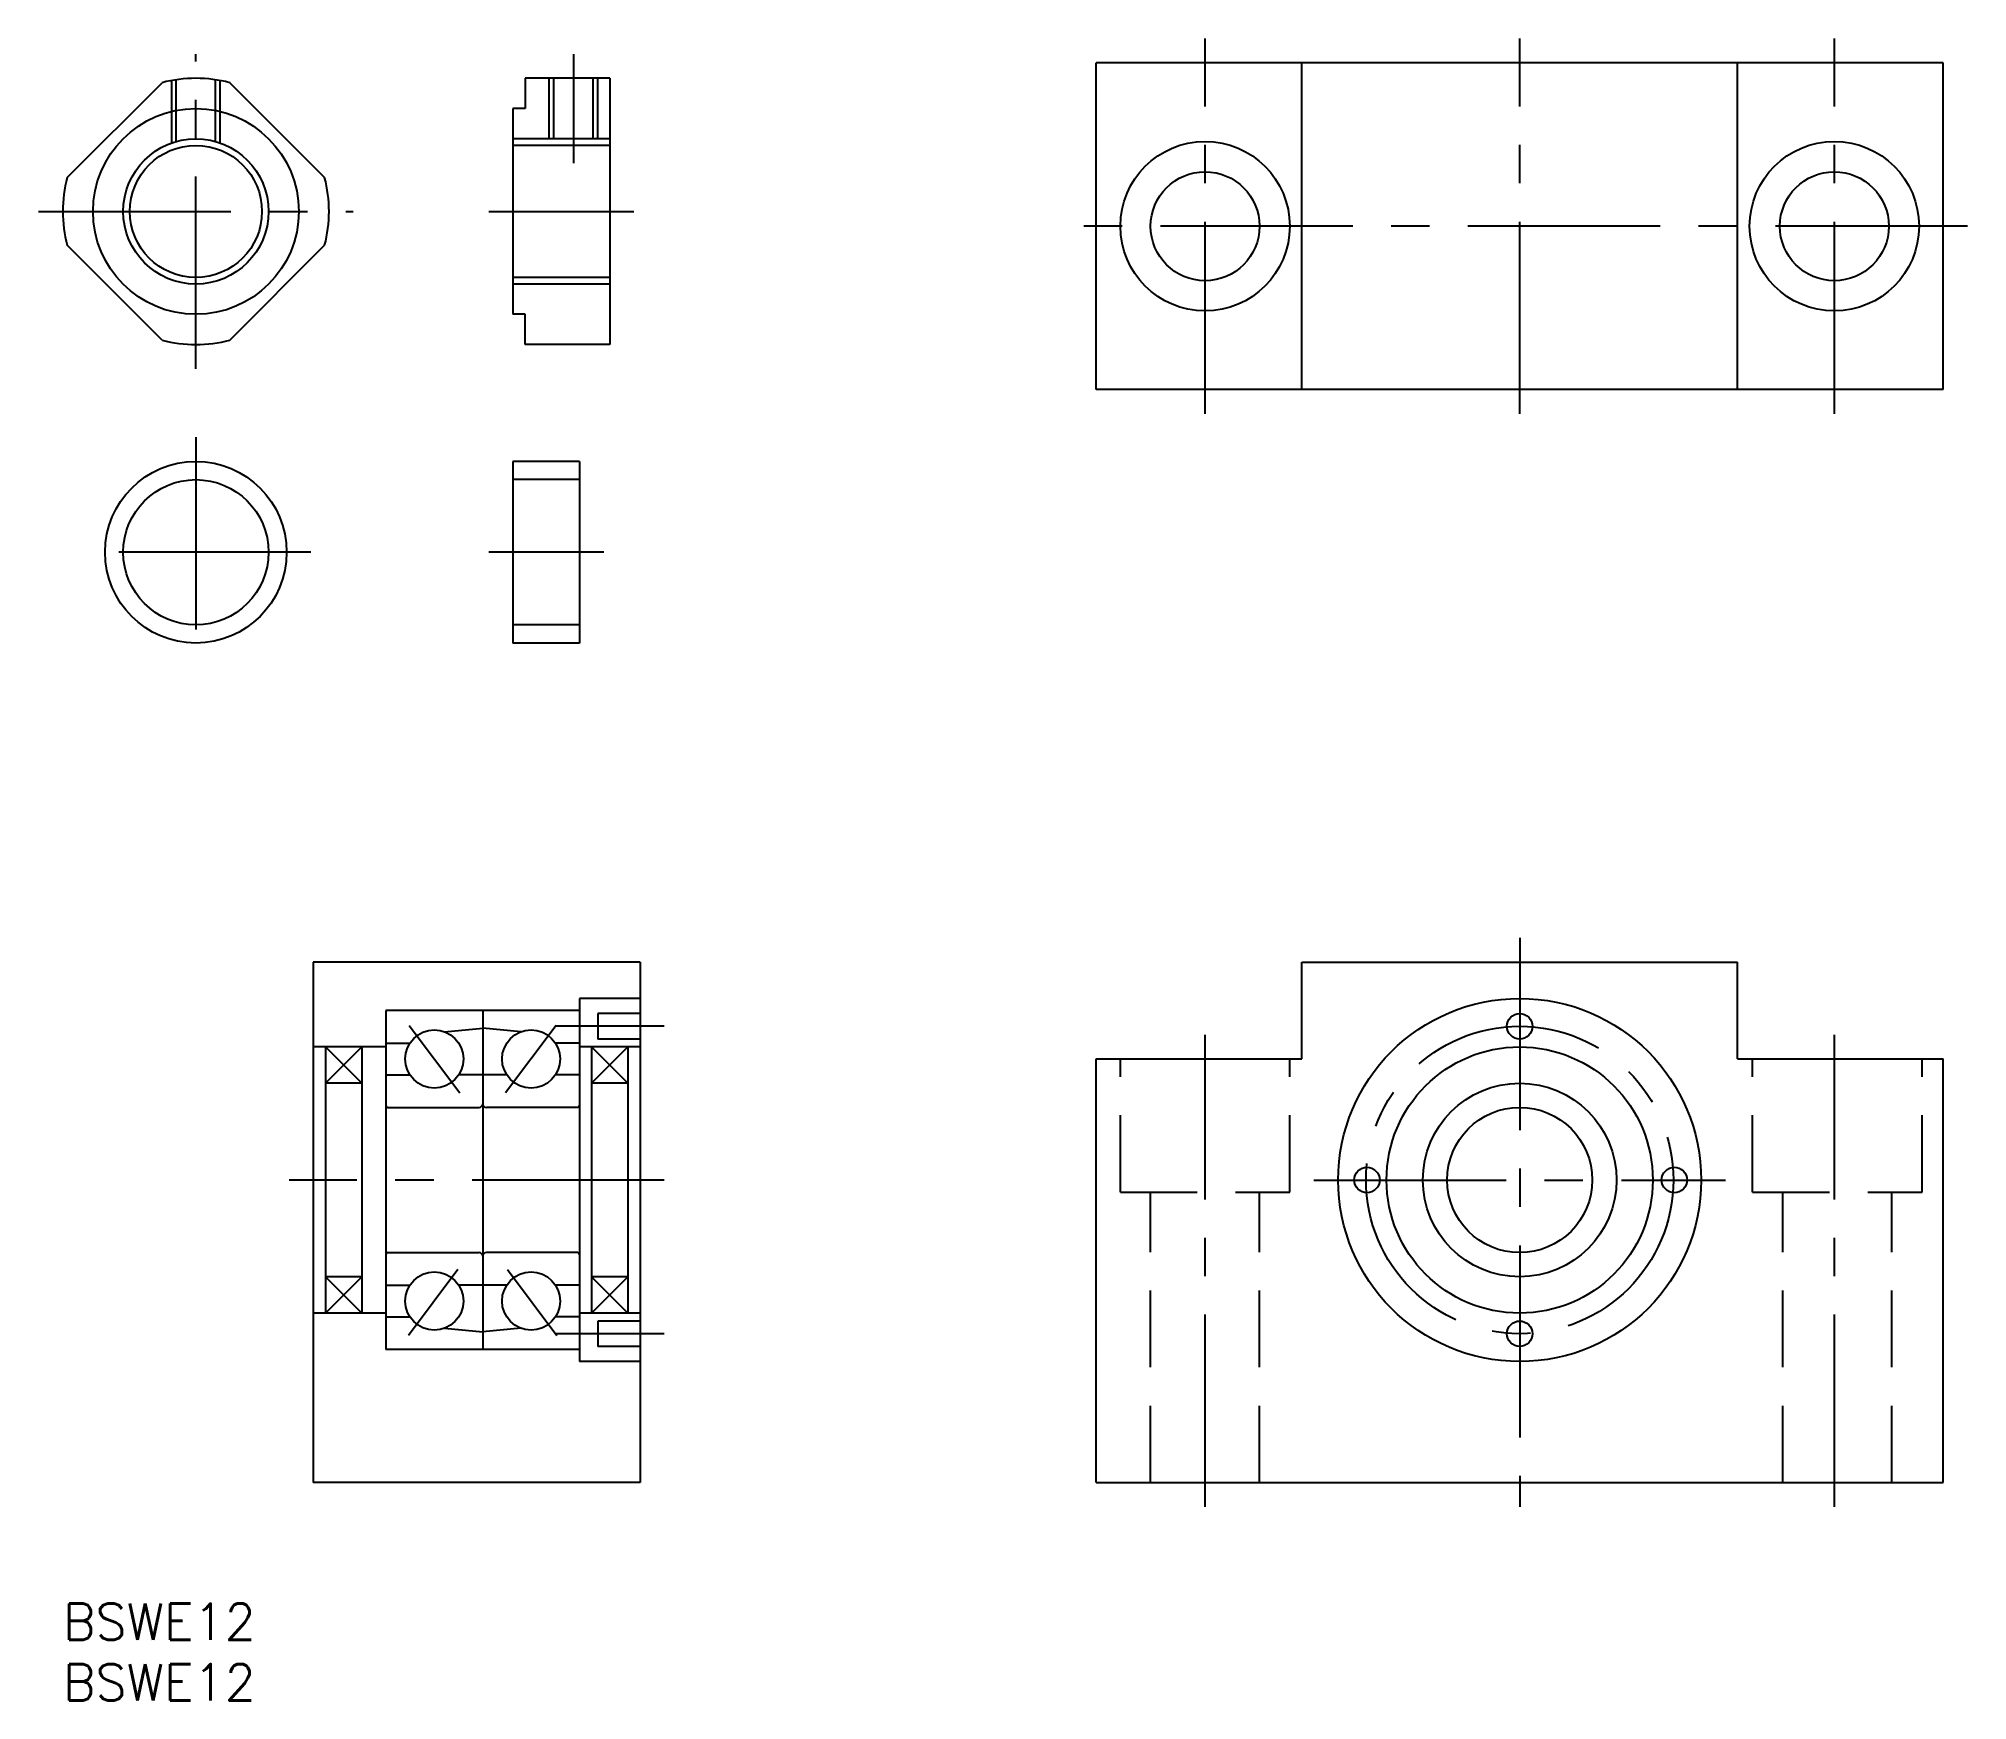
# Model space of a CAD drawing. Extents: x -2 to 157, y -8 to 129.
import ezdxf

# ---------------------------------------------------------------- set-up
doc = ezdxf.new("R2010")
doc.units = 0
doc.header["$LTSCALE"] = 0.5
doc.linetypes.add('CENTER', pattern=[50.8, 31.75, -6.35, 6.35, -6.35])
doc.linetypes.add('DASHED', pattern=[19.05, 12.7, -6.35])
for name, color, linetype in [('MSM_CENTER', 1, 'CENTER'), ('MSM_CONTINUOUS', 7, 'CONTINUOUS'), ('MSM_DASHED', 4, 'DASHED'), ('MSM_NARROW', 5, 'CONTINUOUS'), ('MSM_PART_NUMBER', 7, 'CONTINUOUS')]:
    doc.layers.add(name, color=color, linetype=linetype)
doc.styles.get("Standard").update_dxf_attribs({"font": 'txt.shx', "height": 3, "bigfont": 'bigfont.shx'})

# ---------------------------------------------------------------- blocks, each defined once
blk = doc.blocks.new('*U14')
at = {"layer": 'MSM_PART_NUMBER'}
blk.add_text('BSWE12', height=3, dxfattribs=at).set_placement((0, -3))
blk = doc.blocks.new('*U15')
at = {"layer": 'MSM_PART_NUMBER'}
blk.add_text('BSWE12', height=3, dxfattribs=at).set_placement((0, -8))

msp = doc.modelspace()

# ---------------------------------------------------------------- linework, layer by layer
at = {"layer": 'MSM_CENTER'}
for p, q in [((94.39, 98.31), (94.39, 129.31)), ((120.39, 98.31), (120.39, 129.31)), ((146.39, 98.31), (146.39, 129.31)), ((11, 102.03), (11, 128.03)), ((42.2, 128.03), (42.2, 119.03)), ((-2, 115.03), (24, 115.03)), ((35.2, 115.03), (47.2, 115.03)), ((157.39, 113.81), (83.39, 113.81)), ((11, 96.37), (11, 77.37)), ((20.5, 86.87), (1.5, 86.87)), ((44.7, 86.87), (35.2, 86.87)), ((120.39, 55), (120.39, 8)), ((28.63, 47.76), (32.8, 42.2)), ((40.77, 47.76), (36.59, 42.2)), ((49.7, 47.7), (40.7, 47.7)), ((94.39, 8), (94.39, 47)), ((146.39, 8), (146.39, 47)), ((49.7, 35), (18.7, 35)), ((103.39, 35), (137.39, 35)), ((32.64, 27.6), (28.57, 22.16)), ((36.75, 27.6), (40.82, 22.16)), ((49.7, 22.3), (40.7, 22.3))]:
    msp.add_line(p, q, dxfattribs=at)
msp.add_circle((120.39, 35), 12.7, dxfattribs=at)
at = {"layer": 'MSM_CONTINUOUS'}
for p, q in [((45.2, 126.03), (38.2, 126.03)), ((38.2, 126.03), (38.2, 123.53)), ((40.57, 121.03), (40.57, 126.03)), ((43.82, 121.03), (43.82, 126.03)), ((45.2, 126.03), (45.2, 104.03)), ((85.39, 100.31), (85.39, 127.31)), ((155.39, 127.31), (85.39, 127.31)), ((102.39, 100.31), (102.39, 127.31)), ((138.39, 100.31), (138.39, 127.31)), ((155.39, 100.31), (155.39, 127.31)), ((0.36, 117.83), (8.2, 125.67)), ((21.64, 117.83), (13.8, 125.67)), ((37.2, 123.53), (37.2, 106.53)), ((38.2, 123.53), (37.2, 123.53)), ((45.2, 120.49), (37.2, 120.49)), ((8.2, 104.39), (0.36, 112.23)), ((13.8, 104.39), (21.64, 112.23)), ((45.2, 109.57), (37.2, 109.57)), ((38.2, 106.53), (37.2, 106.53)), ((38.2, 104.03), (38.2, 106.53)), ((45.2, 104.03), (38.2, 104.03)), ((155.39, 100.31), (85.39, 100.31)), ((37.2, 94.37), (37.2, 79.37)), ((42.7, 94.37), (37.2, 94.37)), ((42.7, 94.37), (42.7, 79.37)), ((42.7, 92.87), (37.2, 92.87)), ((42.7, 80.87), (37.2, 80.87)), ((42.7, 79.37), (37.2, 79.37)), ((47.7, 53), (20.7, 53)), ((20.7, 53), (20.7, 10)), ((47.7, 53), (47.7, 10)), ((102.39, 45), (102.39, 53)), ((102.39, 53), (138.39, 53)), ((138.39, 45), (138.39, 53)), ((47.7, 50), (42.7, 50)), ((42.7, 50), (42.7, 20)), ((26.7, 49), (26.7, 21)), ((42.7, 49), (26.7, 49)), ((34.7, 49), (34.7, 21)), ((47.7, 48.75), (44.2, 48.75)), ((44.2, 48.75), (44.2, 46.65)), ((26.7, 46.3), (28.68, 46.3)), ((31.55, 47.24), (34.7, 47.55)), ((37.84, 47.24), (34.7, 47.55)), ((42.7, 46.3), (40.71, 46.3)), ((47.7, 46.65), (44.2, 46.65)), ((26.7, 46), (20.7, 46)), ((21.7, 46), (21.7, 24)), ((24.7, 46), (24.7, 24)), ((47.7, 46), (42.7, 46)), ((43.7, 46), (43.7, 24)), ((46.7, 46), (46.7, 24)), ((85.39, 10), (85.39, 45)), ((85.39, 45), (102.39, 45)), ((138.39, 45), (155.39, 45)), ((155.39, 10), (155.39, 45)), ((26.7, 43.7), (28.68, 43.7)), ((36.68, 43.7), (32.71, 43.7)), ((42.7, 43.7), (40.71, 43.7)), ((24.7, 43), (21.7, 43)), ((46.7, 43), (43.7, 43)), ((26.85, 41), (34.4, 41)), ((42.55, 41), (35, 41)), ((26.85, 29), (34.4, 29)), ((42.55, 29), (35, 29)), ((24.7, 27), (21.7, 27)), ((26.7, 26.3), (28.68, 26.3)), ((36.68, 26.3), (32.71, 26.3)), ((42.7, 26.3), (40.71, 26.3)), ((46.7, 27), (43.7, 27)), ((26.7, 24), (20.7, 24)), ((47.7, 24), (42.7, 24)), ((26.7, 23.7), (28.68, 23.7)), ((31.55, 22.76), (34.7, 22.45)), ((37.84, 22.76), (34.7, 22.45)), ((42.7, 23.7), (40.71, 23.7)), ((47.7, 23.35), (44.2, 23.35)), ((44.2, 23.35), (44.2, 21.25)), ((42.7, 21), (26.7, 21)), ((47.7, 21.25), (44.2, 21.25)), ((47.7, 20), (42.7, 20)), ((47.7, 10), (20.7, 10)), ((85.39, 10), (155.39, 10))]:
    msp.add_line(p, q, dxfattribs=at)
for centre, radius in [((11, 115.03), 8.5), ((11, 115.03), 5.46), ((94.39, 113.81), 7), ((146.39, 113.81), 7), ((94.39, 113.81), 4.5), ((146.39, 113.81), 4.5), ((11, 86.87), 7.5), ((11, 86.87), 6), ((120.39, 35), 15), ((120.39, 47.7), 1.05), ((30.7, 45), 2.4), ((38.7, 45), 2.4), ((120.39, 35), 11), ((120.39, 35), 8), ((120.39, 35), 6), ((107.77, 35), 1.05), ((133.17, 35), 1.05), ((30.7, 25), 2.4), ((38.7, 25), 2.4), ((120.39, 22.3), 1.05)]:
    msp.add_circle(centre, radius, dxfattribs=at)
for centre, radius, start, end in [((11, 115.03), 11, 75.2726, 104.7274), ((11, 115.03), 11, 165.2726, 194.7274), ((11, 115.03), 11, 345.2726, 14.7274), ((11, 115.03), 11, 255.2726, 284.7274), ((26.85, 41.15), 0.15, 180, 270), ((34.4, 41.3), 0.3, 270, 0), ((35, 41.3), 0.3, 180, 270), ((42.55, 41.15), 0.15, 270, 0), ((26.85, 28.85), 0.15, 90, 180), ((34.4, 28.7), 0.3, 0, 90), ((35, 28.7), 0.3, 90, 180), ((42.55, 28.85), 0.15, 0, 90)]:
    msp.add_arc(centre, radius, start, end, dxfattribs=at)
at = {"layer": 'MSM_DASHED'}
for p, q in [((9, 120.69), (9, 125.85)), ((9.38, 120.81), (9.38, 125.91)), ((12.62, 120.81), (12.62, 125.91)), ((13, 120.69), (13, 125.85)), ((87.39, 34), (87.39, 45)), ((101.39, 34), (101.39, 45)), ((139.64, 34), (139.64, 45)), ((153.64, 34), (153.64, 45)), ((87.39, 34), (101.39, 34)), ((89.89, 10), (89.89, 34)), ((98.89, 10), (98.89, 34)), ((139.64, 34), (153.64, 34)), ((142.14, 10), (142.14, 34)), ((151.14, 10), (151.14, 34))]:
    msp.add_line(p, q, dxfattribs=at)
at = {"layer": 'MSM_NARROW'}
for p, q in [((40.2, 121.03), (40.2, 126.03)), ((44.2, 121.03), (44.2, 126.03)), ((45.2, 121.03), (37.2, 121.03)), ((45.2, 109.03), (37.2, 109.03)), ((21.7, 46), (24.7, 43)), ((24.7, 46), (21.7, 43)), ((43.7, 46), (46.7, 43)), ((46.7, 46), (43.7, 43)), ((21.7, 24), (24.7, 27)), ((24.7, 24), (21.7, 27)), ((43.7, 24), (46.7, 27)), ((46.7, 24), (43.7, 27))]:
    msp.add_line(p, q, dxfattribs=at)
msp.add_circle((11, 115.03), 6, dxfattribs=at)

# ---------------------------------------------------------------- block references
at = {"layer": 'MSM_CONTINUOUS'}
for name in ['*U14', '*U15']:
    msp.add_blockref(name, (0, 0), dxfattribs=at)

doc.saveas('drawing.dxf')
